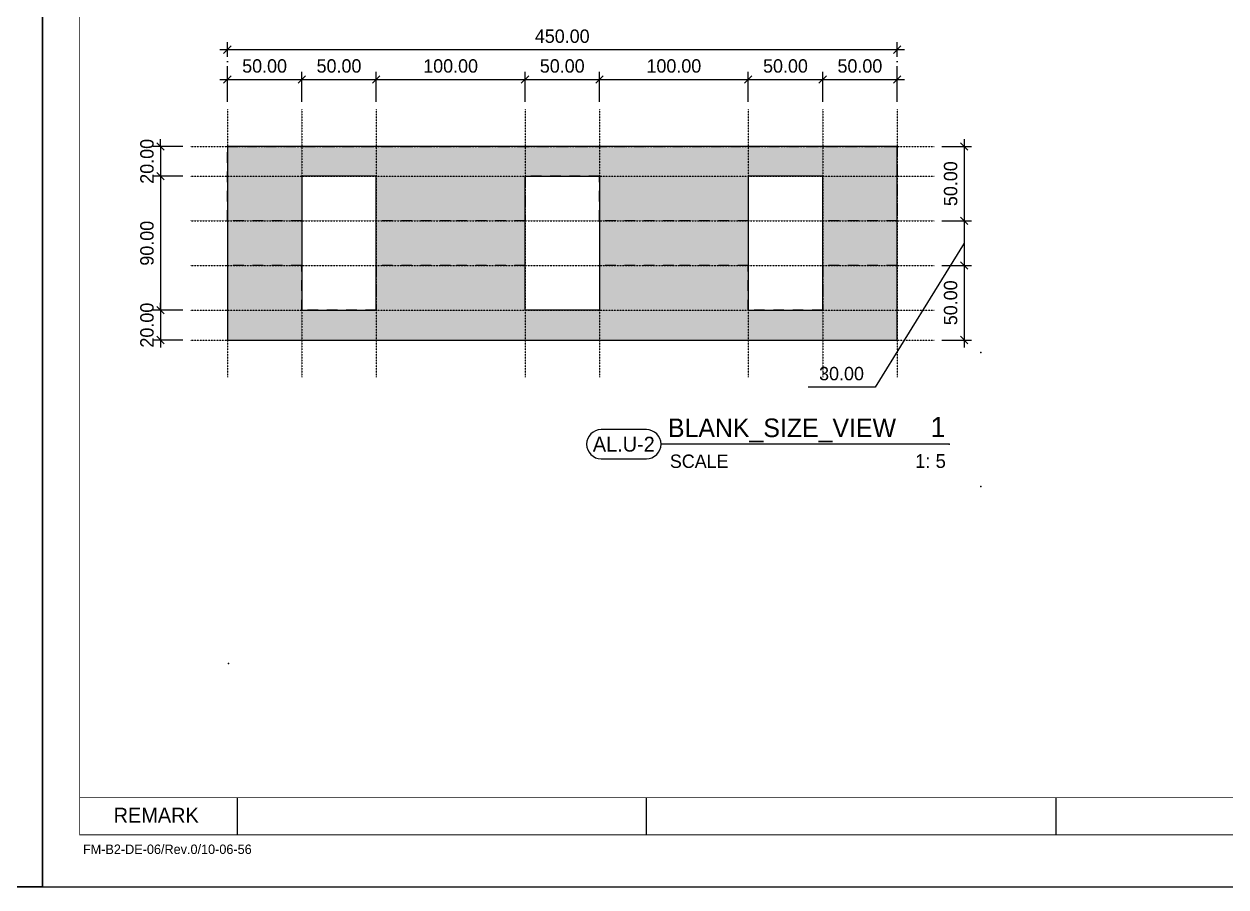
# Model space of a CAD drawing. Header units: millimetres. Extents: x -244126 to 368105, y -173968 to 259060.
# Drawn here: x -92094 to -91286, y 44240 to 44819 of the extents above; entities that cross this region are included whole.
import ezdxf
from ezdxf.enums import TextEntityAlignment as Align

# ---------------------------------------------------------------- set-up
doc = ezdxf.new("R2010")
doc.units = ezdxf.units.MM
doc.header["$MEASUREMENT"] = 0
for name, pattern in [('005_GG_TA_LINE', [13.75, 5, -1.25, 1.25, -1.25, 5]), ('ACAD_ISO04W100', [30, 24, -3, 0, -3]), ('BORDER2', [22.225, 6.35, -3.175, 6.35, -3.175, 0, -3.175]), ('CENTER', [2, 1.25, -0.25, 0.25, -0.25]), ('TA_GL_000.00010', [0.000275, 0.0001, -2.5e-05, 2.5e-05, -2.5e-05, 0.0001]), ('TA_GL_000.05000', [0.1375, 0.05, -0.0125, 0.0125, -0.0125, 0.05]), ('TA_HL_002.00', [13, 7.1, -5.9]), ('TA_HL_003.00000', [19.5, 10.65, -8.85])]:
    doc.linetypes.add(name, pattern=pattern)
for name, color, linetype in [('000 - D I M', 6, 'Continuous'), ('000 - GRID', 8, 'CENTER'), ('000 - H A T C H', 8, 'Continuous'), ('000 - L I N E 0.1', 1, 'Continuous'), ('000 - SYMBOL CON', 1, 'Continuous'), ('000 - T E X T', 4, 'Continuous'), ('000 - TITLEBLOCK', 4, 'Continuous'), ('001 - ASCESSORIES', 1, 'Continuous'), ('A04_TUBE SERIES', 7, 'Continuous')]:
    doc.layers.add(name, color=color, linetype=linetype)
doc.styles.add('BROWALLIA', font='BrowalliaUPC.ttf')
doc.styles.add('century gothic111111', font='CordiaUPC.ttf')
doc.styles.add('Cetury Gothic', font='GOTHIC.TTF')
doc.styles.add('CORDIA', font='cordia.shx')
doc.styles.add('MtXpl_BrowalliaUPC', font='BrowalliaUPC.ttf')
doc.styles.add('TA', font='Cordia New.ttf', dxfattribs={"height": 4.5})
doc.dimstyles.new('DIM E-E', dxfattribs={"dimscale": 2, "dimtxt": 0.18, "dimasz": 0.1, "dimexe": 0.1, "dimexo": 0.1, "dimgap": 0.09, "dimtad": 1, "dimtoh": 1, "dimzin": 0, "dimdsep": 46, "dimtxsty": 'CORDIA', "dimblk": 'OBLIQUE', "dimcen": 0.1, "dimdle": 0.1, "dimclrd": 40, "dimclre": 140, "dimclrt": 3, "dimadec": 0, "dimazin": 0, "dimtfac": 1, "dimtix": 1, "dimtmove": 2, "dimatfit": 3, "dimfxl": 1, "dimtolj": 1, "dimtzin": 0, "dimarcsym": 0})

# ---------------------------------------------------------------- blocks, each defined once
blk = doc.blocks.new('*U1673')
at = {"layer": '000 - L I N E 0.1', "color": 21, "linetype": 'Continuous'}
blk.add_lwpolyline([(2970, 71.2), (2970, 0), (2898.8, 0)], dxfattribs=at)
at = {"layer": '000 - TITLEBLOCK', "color": 250}
blk.add_lwpolyline([(0, 0), (2970, 0), (2970, 2100), (0, 2100)], close=True, dxfattribs=at)
at = {"color": 4, "style": 'TA'}
blk.add_attdef('SCALE_SIZE', text='', height=12.51, dxfattribs=at).set_placement((2867.55, 50.13), align=Align.MIDDLE_LEFT)
blk.add_attdef('PAPER_SIZE', text='', height=12.51, dxfattribs=at).set_placement((2843, 49.87), align=Align.MIDDLE_RIGHT)
at = {"layer": '000 - T E X T', "color": 250, "style": 'TA'}
for tag, height, p in [('SUPERLINK', 10, (86.32, 2078.83)), ('NAMEFILE', 10, (86.32, 2058.82)), ('SC', 200, (16.82, 1876.05))]:
    blk.add_attdef(tag, text='', height=height, dxfattribs=at).set_placement(p, align=Align.MIDDLE_LEFT)
at = {"layer": '000 - T E X T', "color": 4, "style": 'TA'}
for tag, height, p in [('NAME_JOB_1', 10, (2618.33, 1691.25)), ('NAME_JOB_2', 10, (2618.33, 1669.43)), ('NAME_PROJECT_1', 15, (2469.03, 1594.85)), ('NAME_PROJECT_2', 15, (2469.03, 1557.85)), ('NAME_PROJECT_3', 15, (2469.03, 1520.85)), ('CODE_VALUE_1', 9.5, (2605.74, 1445.61)), ('CODE_VALUE_2', 9.5, (2605.74, 1415.61)), ('PART_NAME_VALUE_1', 9.5, (2605.74, 1379.37)), ('PART_NAME_VALUE_2', 9.5, (2605.74, 1349.37)), ('PART_NAME_VALUE_3', 9.5, (2605.74, 1319.37)), ('MATTERIAL_VALUE_1', 18, (2609.78, 1284.52)), ('SPEC_VALUE', 18, (2609.78, 1243.42)), ('THICKNESS_VALUE', 18, (2609.78, 1202.64)), ('COATING_VALUE_1', 18, (2609.78, 1162.5)), ('COATING_VALUE_2', 18, (2609.78, 1122.36)), ('NAME_TITLE_1', 12, (2472.53, 388.09)), ('NAME_TITLE_2', 12, (2472.53, 354.79)), ('NAME_TITLE_3', 12, (2472.53, 321.49)), ('DRAWING_NO1', 12, (2473.05, 164.58)), ('DRAWING_NO2', 12, (2473.05, 124.57))]:
    blk.add_attdef(tag, text='', height=height, dxfattribs=at).set_placement(p, align=Align.MIDDLE_LEFT)
for tag, p in [('NAME_DAFT', (2767.05, 681.08)), ('NAME_CHECKED', (2767.05, 612.98)), ('NAME_DESIGNER', (2767.05, 546.06)), ('NAME_DESIGN_MGR', (2767.05, 475.58))]:
    blk.add_attdef(tag, text='', height=18, dxfattribs=at).set_placement(p, align=Align.MIDDLE_CENTER)
for tag, p, height in [('REV', (2767.63, 251.25), 18.76), ('NAME_REMARK', (276.43, 86.52), 20)]:
    blk.add_attdef(tag, p, '', height=height, dxfattribs=at)
at = {"layer": '000 - T E X T', "color": 4, "style": 'Cetury Gothic'}
for tag, p in [('SHEET_NO.', (2807.89, 169.99)), ('TOTAL_SHEET_NO.', (2804.83, 88.2))]:
    blk.add_attdef(tag, text='', height=18, dxfattribs=at).set_placement(p, align=Align.CENTER)
blk = doc.blocks.new('A$Cfd196da9')
at = {"color": 0, "linetype": 'ByBlock', "const_width": 0.1}
blk.add_lwpolyline([(-143.5, -98), (96.5, -98), (96.5, 99), (-143.5, 99)], close=True, dxfattribs=at)
blk = doc.blocks.new('*U1674')
at = {"linetype": '005_GG_TA_LINE'}
blk.add_point((125, 150), dxfattribs=at)
at = {"layer": '000 - L I N E 0.1', "color": 21, "linetype": 'Continuous'}
blk.add_lwpolyline([(0, 35.6), (0, 0), (35.6, 0)], dxfattribs=at)
at = {"layer": '000 - T E X T', "color": 3}
for p, q in [((130.74, 60), (130.74, 35)), ((405.94, 35), (405.94, 60)), ((681.14, 35), (681.14, 60))]:
    blk.add_line(p, q, dxfattribs=at)
at = {"layer": '000 - T E X T', "color": 3, "const_width": 0.5}
blk.add_lwpolyline([(25, 60), (1225, 60)], dxfattribs=at)
at = {"layer": '000 - TITLEBLOCK', "color": 250}
blk.add_lwpolyline([(0, 0), (1485, 0), (1485, 1050), (0, 1050)], close=True, dxfattribs=at)
at = {"layer": '000 - T E X T', "color": 3, "xscale": 5, "yscale": 5, "zscale": 5}
blk.add_blockref('A$Cfd196da9', (742.5, 525), dxfattribs=at)
at = {"color": 4, "insert": (47.79, 53.2), "char_height": 10, "width": 570.6175, "attachment_point": 1, "style": 'BROWALLIA'}
blk.add_mtext('{\\fCentury Gothic|b0|i0|c0|p34;REMARK}', dxfattribs=at)
at = {"color": 4, "style": 'TA'}
blk.add_attdef('PAPER_SIZE', text='', height=6.25, dxfattribs=at).set_placement((1421.5, 24.94), align=Align.MIDDLE_RIGHT)
blk.add_attdef('SCALE_SIZE', text='', height=6.25, dxfattribs=at).set_placement((1433.78, 25.07), align=Align.MIDDLE_LEFT)
at = {"layer": '000 - H A T C H', "color": 4, "insert": (27.18, 28.49), "char_height": 6.3569, "attachment_point": 1, "style": 'century gothic111111'}
blk.add_mtext('FM-B2-DE-06/Rev.0/10-06-56', dxfattribs=at)
at = {"layer": '000 - T E X T', "color": 250, "style": 'TA'}
for tag, height, p in [('SUPERLINK', 5, (43.16, 1039.41)), ('NAMEFILE', 5, (43.16, 1029.41)), ('SC', 100, (8.41, 938.03))]:
    blk.add_attdef(tag, text='', height=height, dxfattribs=at).set_placement(p, align=Align.MIDDLE_LEFT)
at = {"layer": '000 - T E X T', "color": 4, "style": 'TA'}
for tag, height, p in [('NAME_JOB_1', 5, (1309.16, 845.63)), ('NAME_JOB_2', 5, (1309.16, 834.72)), ('NAME_PROJECT_1', 7.5, (1234.52, 797.42)), ('NAME_PROJECT_2', 7.5, (1234.52, 778.92)), ('NAME_PROJECT_3', 7.5, (1234.52, 760.42)), ('CODE_VALUE_1', 4.75, (1302.87, 722.8)), ('CODE_VALUE_2', 4.75, (1302.87, 707.8)), ('PART_NAME_VALUE_1', 4.75, (1302.87, 689.69)), ('PART_NAME_VALUE_2', 4.75, (1302.87, 674.69)), ('PART_NAME_VALUE_3', 4.75, (1302.87, 659.69)), ('MATTERIAL_VALUE_1', 9, (1304.89, 642.26)), ('SPEC_VALUE', 9, (1304.89, 621.71)), ('THICKNESS_VALUE', 9, (1304.89, 601.32)), ('COATING_VALUE_1', 9, (1304.89, 581.25)), ('COATING_VALUE_2', 9, (1304.89, 561.18)), ('NAME_TITLE_1', 6, (1236.27, 194.04)), ('NAME_TITLE_2', 6, (1236.27, 177.39)), ('NAME_TITLE_3', 6, (1236.27, 160.74)), ('DRAWING_NO1', 6, (1236.53, 82.29)), ('DRAWING_NO2', 6, (1236.53, 62.29))]:
    blk.add_attdef(tag, text='', height=height, dxfattribs=at).set_placement(p, align=Align.MIDDLE_LEFT)
for tag, p in [('NAME_DAFT', (1383.53, 340.54)), ('NAME_CHECKED', (1383.53, 306.49)), ('NAME_DESIGNER', (1383.53, 273.03)), ('NAME_DESIGN_MGR', (1383.53, 237.79))]:
    blk.add_attdef(tag, text='', height=9, dxfattribs=at).set_placement(p, align=Align.MIDDLE_CENTER)
for tag, p, height in [('REV', (1383.82, 125.62), 9.38), ('NAME_REMARK', (138.21, 43.26), 10)]:
    blk.add_attdef(tag, p, '', height=height, dxfattribs=at)
at = {"layer": '000 - T E X T', "color": 4, "style": 'Cetury Gothic'}
for tag, p in [('SHEET_NO.', (1403.95, 84.99)), ('TOTAL_SHEET_NO.', (1402.41, 44.1))]:
    blk.add_attdef(tag, text='', height=9, dxfattribs=at).set_placement(p, align=Align.CENTER)
blk = doc.blocks.new('*U3324')
at = {"layer": '001 - ASCESSORIES', "color": 0, "linetype": 'ByBlock'}
for points in [[(-75, -50), (-125, -50), (-125, -20), (-175, -20), (-175, -50), (-225, -50), (-225, 0), (225, 0), (225, -50), (175, -50), (175, -20), (125, -20), (125, -50), (75, -50)], [(75, -50), (25, -50), (25, -20), (-25, -20), (-25, -50), (-75, -50)]]:
    blk.add_lwpolyline(points, dxfattribs=at)
blk = doc.blocks.new('*U547')
at = {"color": 3}
blk.add_point((0, -130), dxfattribs=at)
at = {"layer": '000 - GRID', "color": 0, "linetype": 'ByBlock'}
blk.add_line((0, 25), (0, -155), dxfattribs=at)
at = {"layer": '000 - GRID', "color": 0}
blk.add_point((0, 0), dxfattribs=at)
at = {"style": 'TA', "flags": 1}
blk.add_attdef('LOCATION', (6, 6), '', height=4.5, dxfattribs=at)
blk = doc.blocks.new('*U779')
at = {"color": 3}
blk.add_point((0, -450), dxfattribs=at)
at = {"layer": '000 - GRID', "color": 0, "linetype": 'ByBlock'}
blk.add_line((0, 25), (0, -475), dxfattribs=at)
at = {"layer": '000 - GRID', "color": 0}
blk.add_point((0, 0), dxfattribs=at)
at = {"style": 'TA', "flags": 1}
blk.add_attdef('LOCATION', (6, 6), '', height=4.5, dxfattribs=at)
blk = doc.blocks.new('_Oblique')
at = {"color": 0, "linetype": 'ByBlock', "lineweight": -2}
blk.add_line((-0.5, -0.5), (0.5, 0.5), dxfattribs=at)
blk = doc.blocks.new('*D3338')
at = {"layer": 'A04_TUBE SERIES', "color": 140, "linetype": 'ACAD_ISO04W100', "lineweight": -2, "transparency": 16777216}
for p, q in [((-91986.88, 44737.08), (-92006.88, 44737.08)), ((-91986.88, 44717.08), (-92006.88, 44717.08))]:
    blk.add_line(p, q, dxfattribs=at)
at = {"layer": 'A04_TUBE SERIES', "color": 40, "lineweight": -2, "transparency": 16777216}
for p, q in [((-92001.88, 44737.08), (-92001.88, 44742.08)), ((-92001.88, 44737.08), (-92001.88, 44717.08)), ((-92001.88, 44717.08), (-92001.88, 44712.08))]:
    blk.add_line(p, q, dxfattribs=at)
at = {"layer": 'Defpoints', "color": 0, "transparency": 16777216}
for p in [(-91981.88, 44737.08), (-92001.88, 44717.08), (-91981.88, 44717.08)]:
    blk.add_point(p, dxfattribs=at)
at = {"layer": 'A04_TUBE SERIES', "color": 40, "lineweight": -2, "transparency": 16777216, "xscale": 5, "yscale": 5, "zscale": 5}
for p, rotation in [((-92001.88, 44737.08), 270), ((-92001.88, 44717.08), 90)]:
    blk.add_blockref('_Oblique', p, dxfattribs=dict(at, rotation=rotation))
at = {"layer": 'A04_TUBE SERIES', "color": 3, "transparency": 16777216, "insert": (-92010.88, 44727.08), "char_height": 9, "attachment_point": 5, "rotation": 90, "style": 'CORDIA'}
blk.add_mtext('\\A1;20.00', dxfattribs=at)
blk = doc.blocks.new('*D3339')
at = {"layer": 'A04_TUBE SERIES', "color": 40, "lineweight": -2, "transparency": 16777216}
blk.add_line((-92001.88, 44722.08), (-92001.88, 44622.08), dxfattribs=at)
at = {"layer": 'A04_TUBE SERIES', "color": 140, "linetype": 'ACAD_ISO04W100', "lineweight": -2, "transparency": 16777216}
for p, q in [((-91986.88, 44717.08), (-92006.88, 44717.08)), ((-91986.88, 44627.08), (-92006.88, 44627.08))]:
    blk.add_line(p, q, dxfattribs=at)
at = {"layer": 'Defpoints', "color": 0, "transparency": 16777216}
for p in [(-91981.88, 44717.08), (-92001.88, 44627.08), (-91981.88, 44627.08)]:
    blk.add_point(p, dxfattribs=at)
at = {"layer": 'A04_TUBE SERIES', "color": 40, "lineweight": -2, "transparency": 16777216, "xscale": 5, "yscale": 5, "zscale": 5}
for p, rotation in [((-92001.88, 44717.08), 90), ((-92001.88, 44627.08), 270)]:
    blk.add_blockref('_Oblique', p, dxfattribs=dict(at, rotation=rotation))
at = {"layer": 'A04_TUBE SERIES', "color": 3, "transparency": 16777216, "insert": (-92010.88, 44672.08), "char_height": 9, "attachment_point": 5, "rotation": 90, "style": 'CORDIA'}
blk.add_mtext('\\A1;90.00', dxfattribs=at)
blk = doc.blocks.new('*D3340')
at = {"layer": 'A04_TUBE SERIES', "color": 40, "lineweight": -2, "transparency": 16777216}
for p, q in [((-92001.88, 44627.08), (-92001.88, 44632.08)), ((-92001.88, 44627.08), (-92001.88, 44607.08)), ((-92001.88, 44607.08), (-92001.88, 44602.08))]:
    blk.add_line(p, q, dxfattribs=at)
at = {"layer": 'A04_TUBE SERIES', "color": 140, "linetype": 'ACAD_ISO04W100', "lineweight": -2, "transparency": 16777216}
for p, q in [((-91986.88, 44627.08), (-92006.88, 44627.08)), ((-91986.88, 44607.08), (-92006.88, 44607.08))]:
    blk.add_line(p, q, dxfattribs=at)
at = {"layer": 'Defpoints', "color": 0, "transparency": 16777216}
for p in [(-91981.88, 44627.08), (-92001.88, 44607.08), (-91981.88, 44607.08)]:
    blk.add_point(p, dxfattribs=at)
at = {"layer": 'A04_TUBE SERIES', "color": 40, "lineweight": -2, "transparency": 16777216, "xscale": 5, "yscale": 5, "zscale": 5}
for p, rotation in [((-92001.88, 44627.08), 270), ((-92001.88, 44607.08), 90)]:
    blk.add_blockref('_Oblique', p, dxfattribs=dict(at, rotation=rotation))
at = {"layer": 'A04_TUBE SERIES', "color": 3, "transparency": 16777216, "insert": (-92010.88, 44617.08), "char_height": 9, "attachment_point": 5, "rotation": 90, "style": 'CORDIA'}
blk.add_mtext('\\A1;20.00', dxfattribs=at)
blk = doc.blocks.new('*D3341')
at = {"layer": 'A04_TUBE SERIES', "color": 140, "linetype": 'ACAD_ISO04W100', "lineweight": -2, "transparency": 16777216}
for p, q in [((-91476.88, 44737.08), (-91456.88, 44737.08)), ((-91476.88, 44687.08), (-91456.88, 44687.08))]:
    blk.add_line(p, q, dxfattribs=at)
at = {"layer": 'A04_TUBE SERIES', "color": 40, "lineweight": -2, "transparency": 16777216}
blk.add_line((-91461.88, 44742.08), (-91461.88, 44682.08), dxfattribs=at)
at = {"layer": 'Defpoints', "color": 0, "transparency": 16777216}
for p in [(-91481.88, 44737.08), (-91481.88, 44687.08), (-91461.88, 44687.08)]:
    blk.add_point(p, dxfattribs=at)
at = {"layer": 'A04_TUBE SERIES', "color": 40, "lineweight": -2, "transparency": 16777216, "xscale": 5, "yscale": 5, "zscale": 5}
for p, rotation in [((-91461.88, 44737.08), 90), ((-91461.88, 44687.08), 270)]:
    blk.add_blockref('_Oblique', p, dxfattribs=dict(at, rotation=rotation))
at = {"layer": 'A04_TUBE SERIES', "color": 3, "transparency": 16777216, "insert": (-91470.88, 44712.08), "char_height": 9, "attachment_point": 5, "rotation": 90, "style": 'CORDIA'}
blk.add_mtext('\\A1;50.00', dxfattribs=at)
blk = doc.blocks.new('*D3342')
at = {"layer": 'A04_TUBE SERIES', "color": 140, "linetype": 'ACAD_ISO04W100', "lineweight": -2, "transparency": 16777216}
for p, q in [((-91476.88, 44687.08), (-91456.88, 44687.08)), ((-91476.88, 44657.08), (-91456.88, 44657.08))]:
    blk.add_line(p, q, dxfattribs=at)
at = {"layer": 'A04_TUBE SERIES', "color": 40, "lineweight": -2, "transparency": 16777216}
for p, q in [((-91461.88, 44692.08), (-91461.88, 44652.08)), ((-91461.88, 44672.08), (-91521.72, 44575.47)), ((-91521.72, 44575.47), (-91566.72, 44575.47))]:
    blk.add_line(p, q, dxfattribs=at)
at = {"layer": 'Defpoints', "color": 0, "transparency": 16777216}
for p in [(-91481.88, 44687.08), (-91481.88, 44657.08), (-91461.88, 44657.08)]:
    blk.add_point(p, dxfattribs=at)
at = {"layer": 'A04_TUBE SERIES', "color": 40, "lineweight": -2, "transparency": 16777216, "xscale": 5, "yscale": 5, "zscale": 5}
for p, rotation in [((-91461.88, 44687.08), 90), ((-91461.88, 44657.08), 270)]:
    blk.add_blockref('_Oblique', p, dxfattribs=dict(at, rotation=rotation))
at = {"layer": 'A04_TUBE SERIES', "color": 3, "transparency": 16777216, "insert": (-91544.22, 44584.47), "char_height": 9, "attachment_point": 5, "style": 'CORDIA'}
blk.add_mtext('\\A1;30.00', dxfattribs=at)
blk = doc.blocks.new('*D3343')
at = {"layer": 'A04_TUBE SERIES', "color": 40, "lineweight": -2, "transparency": 16777216}
blk.add_line((-91461.88, 44662.08), (-91461.88, 44602.08), dxfattribs=at)
at = {"layer": 'A04_TUBE SERIES', "color": 140, "linetype": 'ACAD_ISO04W100', "lineweight": -2, "transparency": 16777216}
for p, q in [((-91476.88, 44657.08), (-91456.88, 44657.08)), ((-91476.88, 44607.08), (-91456.88, 44607.08))]:
    blk.add_line(p, q, dxfattribs=at)
at = {"layer": 'Defpoints', "color": 0, "transparency": 16777216}
for p in [(-91481.88, 44657.08), (-91481.88, 44607.08), (-91461.88, 44607.08)]:
    blk.add_point(p, dxfattribs=at)
at = {"layer": 'A04_TUBE SERIES', "color": 40, "lineweight": -2, "transparency": 16777216, "xscale": 5, "yscale": 5, "zscale": 5}
for p, rotation in [((-91461.88, 44657.08), 90), ((-91461.88, 44607.08), 270)]:
    blk.add_blockref('_Oblique', p, dxfattribs=dict(at, rotation=rotation))
at = {"layer": 'A04_TUBE SERIES', "color": 3, "transparency": 16777216, "insert": (-91470.88, 44632.08), "char_height": 9, "attachment_point": 5, "rotation": 90, "style": 'CORDIA'}
blk.add_mtext('\\A1;50.00', dxfattribs=at)
blk = doc.blocks.new('*D3344')
at = {"layer": 'A04_TUBE SERIES', "color": 140, "linetype": 'ACAD_ISO04W100', "lineweight": -2, "transparency": 16777216}
for p, q in [((-91956.88, 44767.08), (-91956.88, 44787.08)), ((-91906.88, 44767.08), (-91906.88, 44787.08))]:
    blk.add_line(p, q, dxfattribs=at)
at = {"layer": 'A04_TUBE SERIES', "color": 40, "lineweight": -2, "transparency": 16777216}
blk.add_line((-91961.88, 44782.08), (-91901.88, 44782.08), dxfattribs=at)
at = {"layer": 'Defpoints', "color": 0, "transparency": 16777216}
for p in [(-91906.88, 44782.08), (-91956.88, 44762.08), (-91906.88, 44762.08)]:
    blk.add_point(p, dxfattribs=at)
at = {"layer": 'A04_TUBE SERIES', "color": 40, "lineweight": -2, "transparency": 16777216, "xscale": 5, "yscale": 5, "zscale": 5, "rotation": 180}
blk.add_blockref('_Oblique', (-91956.88, 44782.08), dxfattribs=at)
at = {"layer": 'A04_TUBE SERIES', "color": 40, "lineweight": -2, "transparency": 16777216, "xscale": 5, "yscale": 5, "zscale": 5}
blk.add_blockref('_Oblique', (-91906.88, 44782.08), dxfattribs=at)
at = {"layer": 'A04_TUBE SERIES', "color": 3, "transparency": 16777216, "insert": (-91931.88, 44791.08), "char_height": 9, "attachment_point": 5, "style": 'CORDIA'}
blk.add_mtext('\\A1;50.00', dxfattribs=at)
blk = doc.blocks.new('*D3345')
at = {"layer": 'A04_TUBE SERIES', "color": 140, "linetype": 'ACAD_ISO04W100', "lineweight": -2, "transparency": 16777216}
for p, q in [((-91906.88, 44767.08), (-91906.88, 44787.08)), ((-91856.88, 44767.08), (-91856.88, 44787.08))]:
    blk.add_line(p, q, dxfattribs=at)
at = {"layer": 'A04_TUBE SERIES', "color": 40, "lineweight": -2, "transparency": 16777216}
blk.add_line((-91911.88, 44782.08), (-91851.88, 44782.08), dxfattribs=at)
at = {"layer": 'Defpoints', "color": 0, "transparency": 16777216}
for p in [(-91856.88, 44782.08), (-91906.88, 44762.08), (-91856.88, 44762.08)]:
    blk.add_point(p, dxfattribs=at)
at = {"layer": 'A04_TUBE SERIES', "color": 40, "lineweight": -2, "transparency": 16777216, "xscale": 5, "yscale": 5, "zscale": 5, "rotation": 180}
blk.add_blockref('_Oblique', (-91906.88, 44782.08), dxfattribs=at)
at = {"layer": 'A04_TUBE SERIES', "color": 40, "lineweight": -2, "transparency": 16777216, "xscale": 5, "yscale": 5, "zscale": 5}
blk.add_blockref('_Oblique', (-91856.88, 44782.08), dxfattribs=at)
at = {"layer": 'A04_TUBE SERIES', "color": 3, "transparency": 16777216, "insert": (-91881.88, 44791.08), "char_height": 9, "attachment_point": 5, "style": 'CORDIA'}
blk.add_mtext('\\A1;50.00', dxfattribs=at)
blk = doc.blocks.new('*D3346')
at = {"layer": 'A04_TUBE SERIES', "color": 140, "linetype": 'ACAD_ISO04W100', "lineweight": -2, "transparency": 16777216}
for p, q in [((-91856.88, 44767.08), (-91856.88, 44787.08)), ((-91756.88, 44767.08), (-91756.88, 44787.08))]:
    blk.add_line(p, q, dxfattribs=at)
at = {"layer": 'A04_TUBE SERIES', "color": 40, "lineweight": -2, "transparency": 16777216}
blk.add_line((-91861.88, 44782.08), (-91751.88, 44782.08), dxfattribs=at)
at = {"layer": 'Defpoints', "color": 0, "transparency": 16777216}
for p in [(-91756.88, 44782.08), (-91856.88, 44762.08), (-91756.88, 44762.08)]:
    blk.add_point(p, dxfattribs=at)
at = {"layer": 'A04_TUBE SERIES', "color": 40, "lineweight": -2, "transparency": 16777216, "xscale": 5, "yscale": 5, "zscale": 5, "rotation": 180}
blk.add_blockref('_Oblique', (-91856.88, 44782.08), dxfattribs=at)
at = {"layer": 'A04_TUBE SERIES', "color": 40, "lineweight": -2, "transparency": 16777216, "xscale": 5, "yscale": 5, "zscale": 5}
blk.add_blockref('_Oblique', (-91756.88, 44782.08), dxfattribs=at)
at = {"layer": 'A04_TUBE SERIES', "color": 3, "transparency": 16777216, "insert": (-91806.88, 44791.08), "char_height": 9, "attachment_point": 5, "style": 'CORDIA'}
blk.add_mtext('\\A1;100.00', dxfattribs=at)
blk = doc.blocks.new('*D3347')
at = {"layer": 'A04_TUBE SERIES', "color": 140, "linetype": 'ACAD_ISO04W100', "lineweight": -2, "transparency": 16777216}
for p, q in [((-91756.88, 44767.08), (-91756.88, 44787.08)), ((-91706.88, 44767.08), (-91706.88, 44787.08))]:
    blk.add_line(p, q, dxfattribs=at)
at = {"layer": 'A04_TUBE SERIES', "color": 40, "lineweight": -2, "transparency": 16777216}
blk.add_line((-91761.88, 44782.08), (-91701.88, 44782.08), dxfattribs=at)
at = {"layer": 'Defpoints', "color": 0, "transparency": 16777216}
for p in [(-91706.88, 44782.08), (-91756.88, 44762.08), (-91706.88, 44762.08)]:
    blk.add_point(p, dxfattribs=at)
at = {"layer": 'A04_TUBE SERIES', "color": 40, "lineweight": -2, "transparency": 16777216, "xscale": 5, "yscale": 5, "zscale": 5, "rotation": 180}
blk.add_blockref('_Oblique', (-91756.88, 44782.08), dxfattribs=at)
at = {"layer": 'A04_TUBE SERIES', "color": 40, "lineweight": -2, "transparency": 16777216, "xscale": 5, "yscale": 5, "zscale": 5}
blk.add_blockref('_Oblique', (-91706.88, 44782.08), dxfattribs=at)
at = {"layer": 'A04_TUBE SERIES', "color": 3, "transparency": 16777216, "insert": (-91731.88, 44791.08), "char_height": 9, "attachment_point": 5, "style": 'CORDIA'}
blk.add_mtext('\\A1;50.00', dxfattribs=at)
blk = doc.blocks.new('*D3348')
at = {"layer": 'A04_TUBE SERIES', "color": 140, "linetype": 'ACAD_ISO04W100', "lineweight": -2, "transparency": 16777216}
for p, q in [((-91706.88, 44767.08), (-91706.88, 44787.08)), ((-91606.88, 44767.08), (-91606.88, 44787.08))]:
    blk.add_line(p, q, dxfattribs=at)
at = {"layer": 'A04_TUBE SERIES', "color": 40, "lineweight": -2, "transparency": 16777216}
blk.add_line((-91711.88, 44782.08), (-91601.88, 44782.08), dxfattribs=at)
at = {"layer": 'Defpoints', "color": 0, "transparency": 16777216}
for p in [(-91606.88, 44782.08), (-91706.88, 44762.08), (-91606.88, 44762.08)]:
    blk.add_point(p, dxfattribs=at)
at = {"layer": 'A04_TUBE SERIES', "color": 40, "lineweight": -2, "transparency": 16777216, "xscale": 5, "yscale": 5, "zscale": 5, "rotation": 180}
blk.add_blockref('_Oblique', (-91706.88, 44782.08), dxfattribs=at)
at = {"layer": 'A04_TUBE SERIES', "color": 40, "lineweight": -2, "transparency": 16777216, "xscale": 5, "yscale": 5, "zscale": 5}
blk.add_blockref('_Oblique', (-91606.88, 44782.08), dxfattribs=at)
at = {"layer": 'A04_TUBE SERIES', "color": 3, "transparency": 16777216, "insert": (-91656.88, 44791.08), "char_height": 9, "attachment_point": 5, "style": 'CORDIA'}
blk.add_mtext('\\A1;100.00', dxfattribs=at)
blk = doc.blocks.new('*D3349')
at = {"layer": 'A04_TUBE SERIES', "color": 140, "linetype": 'ACAD_ISO04W100', "lineweight": -2, "transparency": 16777216}
for p, q in [((-91606.88, 44767.08), (-91606.88, 44787.08)), ((-91556.88, 44767.08), (-91556.88, 44787.08))]:
    blk.add_line(p, q, dxfattribs=at)
at = {"layer": 'A04_TUBE SERIES', "color": 40, "lineweight": -2, "transparency": 16777216}
blk.add_line((-91611.88, 44782.08), (-91551.88, 44782.08), dxfattribs=at)
at = {"layer": 'Defpoints', "color": 0, "transparency": 16777216}
for p in [(-91556.88, 44782.08), (-91606.88, 44762.08), (-91556.88, 44762.08)]:
    blk.add_point(p, dxfattribs=at)
at = {"layer": 'A04_TUBE SERIES', "color": 40, "lineweight": -2, "transparency": 16777216, "xscale": 5, "yscale": 5, "zscale": 5, "rotation": 180}
blk.add_blockref('_Oblique', (-91606.88, 44782.08), dxfattribs=at)
at = {"layer": 'A04_TUBE SERIES', "color": 40, "lineweight": -2, "transparency": 16777216, "xscale": 5, "yscale": 5, "zscale": 5}
blk.add_blockref('_Oblique', (-91556.88, 44782.08), dxfattribs=at)
at = {"layer": 'A04_TUBE SERIES', "color": 3, "transparency": 16777216, "insert": (-91581.88, 44791.08), "char_height": 9, "attachment_point": 5, "style": 'CORDIA'}
blk.add_mtext('\\A1;50.00', dxfattribs=at)
blk = doc.blocks.new('*D3350')
at = {"layer": 'A04_TUBE SERIES', "color": 140, "linetype": 'ACAD_ISO04W100', "lineweight": -2, "transparency": 16777216}
for p, q in [((-91556.88, 44767.08), (-91556.88, 44787.08)), ((-91506.88, 44767.08), (-91506.88, 44787.08))]:
    blk.add_line(p, q, dxfattribs=at)
at = {"layer": 'A04_TUBE SERIES', "color": 40, "lineweight": -2, "transparency": 16777216}
blk.add_line((-91561.88, 44782.08), (-91501.88, 44782.08), dxfattribs=at)
at = {"layer": 'Defpoints', "color": 0, "transparency": 16777216}
for p in [(-91506.88, 44782.08), (-91556.88, 44762.08), (-91506.88, 44762.08)]:
    blk.add_point(p, dxfattribs=at)
at = {"layer": 'A04_TUBE SERIES', "color": 40, "lineweight": -2, "transparency": 16777216, "xscale": 5, "yscale": 5, "zscale": 5, "rotation": 180}
blk.add_blockref('_Oblique', (-91556.88, 44782.08), dxfattribs=at)
at = {"layer": 'A04_TUBE SERIES', "color": 40, "lineweight": -2, "transparency": 16777216, "xscale": 5, "yscale": 5, "zscale": 5}
blk.add_blockref('_Oblique', (-91506.88, 44782.08), dxfattribs=at)
at = {"layer": 'A04_TUBE SERIES', "color": 3, "transparency": 16777216, "insert": (-91531.88, 44791.08), "char_height": 9, "attachment_point": 5, "style": 'CORDIA'}
blk.add_mtext('\\A1;50.00', dxfattribs=at)
blk = doc.blocks.new('*U3515')
at = {"color": 4}
blk.add_line((-4.26, 5.7), (-42.98, 5.7), dxfattribs=at)
at = {"linetype": 'TA_GL_000.00010'}
blk.add_point((0, 18), dxfattribs=at)
for p in [(-4.26, 5.7), (0, 0)]:
    blk.add_point(p)
at = {"layer": '000 - SYMBOL CON', "color": 0, "linetype": 'ByBlock'}
blk.add_lwpolyline([(-51.02, 7.66, 0.414214), (-52.98, 5.7, 0.414214), (-51.02, 3.74), (-44.94, 3.74, 0.414214), (-42.98, 5.7, 0.414214), (-44.94, 7.66)], format="xyb", close=True, dxfattribs=at)
at = {"color": 4, "linetype": 'BORDER2', "style": 'Cetury Gothic'}
blk.add_text('SCALE', height=1.8, dxfattribs=at).set_placement((-41.79, 2.51))
at = {"color": 0, "style": 'TA'}
for tag, p in [('HEADING2', (-42.05, 10.65)), ('HEADING', (-42.05, 6.65))]:
    blk.add_attdef(tag, p, '', height=2.5, dxfattribs=at)
for tag, height, p in [('LO', 2.7, (-4.76, 6.65)), ('SC', 1.85, (-4.7, 2.51))]:
    blk.add_attdef(tag, text='', height=height, dxfattribs=at).set_placement(p, align=Align.RIGHT)
at = {"layer": '000 - T E X T', "color": 0, "style": 'MtXpl_BrowalliaUPC'}
blk.add_attdef('NO.CODE', text='', height=2, dxfattribs=at).set_placement((-47.98, 5.7), align=Align.MIDDLE_CENTER)
blk = doc.blocks.new('*D3610')
at = {"layer": '000 - D I M', "color": 140, "linetype": 'ACAD_ISO04W100', "lineweight": -2, "transparency": 16777216}
for p, q in [((-91956.88, 44767.08), (-91956.88, 44807.08)), ((-91506.88, 44767.08), (-91506.88, 44807.08))]:
    blk.add_line(p, q, dxfattribs=at)
at = {"layer": '000 - D I M', "color": 40, "lineweight": -2, "transparency": 16777216}
blk.add_line((-91961.88, 44802.08), (-91501.88, 44802.08), dxfattribs=at)
at = {"layer": 'Defpoints', "color": 0, "transparency": 16777216}
for p in [(-91506.88, 44802.08), (-91956.88, 44762.08), (-91506.88, 44762.08)]:
    blk.add_point(p, dxfattribs=at)
at = {"layer": '000 - D I M', "color": 40, "lineweight": -2, "transparency": 16777216, "xscale": 5, "yscale": 5, "zscale": 5, "rotation": 180}
blk.add_blockref('_Oblique', (-91956.88, 44802.08), dxfattribs=at)
at = {"layer": '000 - D I M', "color": 40, "lineweight": -2, "transparency": 16777216, "xscale": 5, "yscale": 5, "zscale": 5}
blk.add_blockref('_Oblique', (-91506.88, 44802.08), dxfattribs=at)
at = {"layer": '000 - D I M', "color": 3, "transparency": 16777216, "insert": (-91731.88, 44811.08), "char_height": 9, "attachment_point": 5, "style": 'CORDIA'}
blk.add_mtext('\\A1;450.00', dxfattribs=at)

msp = doc.modelspace()

# ---------------------------------------------------------------- hatches: boundary and pattern name
at = {"layer": '000 - H A T C H', "transparency": 33554687}
h = msp.add_hatch(dxfattribs=at)
h.set_pattern_fill('DOTS', color=8, scale=50)
h.set_pattern_definition([(0, (-130325.0565, 8874.9158), (1.5625, 3.125), [0, -3.125])])
h.paths.add_polyline_path([(-91506.88129, 44737.08488), (-91956.88129, 44737.08488), (-91956.88129, 44607.08488), (-91506.88129, 44607.08488)])
h.paths.add_polyline_path([(-91606.88129, 44627.08488), (-91556.88129, 44627.08488), (-91556.88129, 44717.08488), (-91606.88129, 44717.08488)], flags=16)
h.paths.add_polyline_path([(-91756.88129, 44717.08488), (-91706.88129, 44717.08488), (-91706.88129, 44627.08488), (-91756.88129, 44627.08488)], flags=16)
h.paths.add_polyline_path([(-91906.88129, 44627.08488), (-91856.88129, 44627.08488), (-91856.88129, 44717.08488), (-91906.88129, 44717.08488)], flags=16)

# ---------------------------------------------------------------- linework, layer by layer
at = {"layer": 'A04_TUBE SERIES', "color": 3}
for points in [[(-91506.88129, 44737.08488), (-91956.88129, 44737.08488), (-91956.88129, 44607.08488), (-91506.88129, 44607.08488)], [(-91906.88129, 44627.08488), (-91856.88129, 44627.08488), (-91856.88129, 44717.08488), (-91906.88129, 44717.08488)], [(-91756.88129, 44717.08488), (-91706.88129, 44717.08488), (-91706.88129, 44627.08488), (-91756.88129, 44627.08488)], [(-91606.88129, 44627.08488), (-91556.88129, 44627.08488), (-91556.88129, 44717.08488), (-91606.88129, 44717.08488)]]:
    msp.add_lwpolyline(points, close=True, dxfattribs=at)

# ---------------------------------------------------------------- block references
at = {"color": 2, "linetype": 'TA_HL_003.00000'}
for name, p in [('*U1673', (-95051.11001, 44239.78993)), ('*U1674', (-92081.11001, 44239.78993))]:
    msp.add_blockref(name, p, dxfattribs=at)
at = {"layer": '000 - GRID', "linetype": 'TA_GL_000.05000'}
for p in [(-91956.88129, 44737.08488), (-91906.88129, 44737.08488), (-91856.88129, 44737.08488), (-91756.88129, 44737.08488), (-91706.88129, 44737.08488), (-91606.88129, 44737.08488), (-91556.88129, 44737.08488), (-91506.88129, 44737.08488)]:
    msp.add_blockref('*U547', p, dxfattribs=at)
at = {"layer": '000 - GRID', "linetype": 'TA_GL_000.05000', "rotation": 90}
for p in [(-91956.88129, 44737.08488), (-91956.88129, 44717.08488), (-91956.88129, 44687.08488), (-91956.88129, 44657.08488), (-91956.88129, 44627.08488), (-91956.88129, 44607.08488)]:
    msp.add_blockref('*U779', p, dxfattribs=at)
at = {"layer": '000 - T E X T', "xscale": 5, "yscale": 5, "zscale": 5}
msp.add_blockref('*U3515', (-91450.61547, 44508.63019), dxfattribs=at).add_auto_attribs({'NO.CODE': 'AL.U-2', 'HEADING': 'BLANK_SIZE_VIEW', 'LO': '1', 'SC': '1: 5'})
at = {"layer": '001 - ASCESSORIES', "color": 2, "linetype": 'TA_HL_002.00'}
msp.add_blockref('*U3324', (-91731.88129, 44737.08488), dxfattribs=at)
at = {"layer": '001 - ASCESSORIES', "color": 2, "linetype": 'TA_HL_002.00', "xscale": -1, "rotation": 180}
msp.add_blockref('*U3324', (-91731.88129, 44607.08488), dxfattribs=at)

# ---------------------------------------------------------------- dimensions: what is measured, and where the dimension line sits
at = {"layer": '000 - D I M', "color": 3}
dim = msp.add_linear_dim(base=(-91506.88129, 44802.08488), p1=(-91956.88129, 44762.08488), p2=(-91506.88129, 44762.08488), dimstyle='DIM E-E', override={"dimscale": 50}, dxfattribs=at)
dim.commit()
dim.dimension.update_dxf_attribs({"geometry": '*D3610', "text_midpoint": (-91731.88129, 44811.08488)})
at = {"layer": 'A04_TUBE SERIES', "color": 3}
for base, p1, p2, picture, middle in [((-91906.88129, 44782.08488), (-91956.88129, 44762.08488), (-91906.88129, 44762.08488), '*D3344', (-91931.88129, 44791.08488)), ((-91856.88129, 44782.08488), (-91906.88129, 44762.08488), (-91856.88129, 44762.08488), '*D3345', (-91881.88129, 44791.08488)), ((-91756.88129, 44782.08488), (-91856.88129, 44762.08488), (-91756.88129, 44762.08488), '*D3346', (-91806.88129, 44791.08488)), ((-91706.88129, 44782.08488), (-91756.88129, 44762.08488), (-91706.88129, 44762.08488), '*D3347', (-91731.88129, 44791.08488)), ((-91606.88129, 44782.08488), (-91706.88129, 44762.08488), (-91606.88129, 44762.08488), '*D3348', (-91656.88129, 44791.08488)), ((-91556.88129, 44782.08488), (-91606.88129, 44762.08488), (-91556.88129, 44762.08488), '*D3349', (-91581.88129, 44791.08488)), ((-91506.88129, 44782.08488), (-91556.88129, 44762.08488), (-91506.88129, 44762.08488), '*D3350', (-91531.88129, 44791.08488))]:
    dim = msp.add_linear_dim(base=base, p1=p1, p2=p2, dimstyle='DIM E-E', override={"dimscale": 50}, dxfattribs=at)
    dim.commit()
    dim.dimension.update_dxf_attribs({"geometry": picture, "text_midpoint": middle})
for base, p1, p2, picture, middle in [((-92001.88129, 44717.08488), (-91981.88129, 44737.08488), (-91981.88129, 44717.08488), '*D3338', (-92010.88129, 44727.08488)), ((-91461.88129, 44687.08488), (-91481.88129, 44737.08488), (-91481.88129, 44687.08488), '*D3341', (-91470.88129, 44712.08488)), ((-92001.88129, 44627.08488), (-91981.88129, 44717.08488), (-91981.88129, 44627.08488), '*D3339', (-92010.88129, 44672.08488)), ((-91461.88129, 44607.08488), (-91481.88129, 44657.08488), (-91481.88129, 44607.08488), '*D3343', (-91470.88129, 44632.08488)), ((-92001.88129, 44607.08488), (-91981.88129, 44627.08488), (-91981.88129, 44607.08488), '*D3340', (-92010.88129, 44617.08488))]:
    dim = msp.add_linear_dim(base=base, p1=p1, p2=p2, angle=90, dimstyle='DIM E-E', override={"dimscale": 50}, dxfattribs=at)
    dim.commit()
    dim.dimension.update_dxf_attribs({"geometry": picture, "text_midpoint": middle})
dim = msp.add_linear_dim(base=(-91461.88129, 44657.08488), p1=(-91481.88129, 44687.08488), p2=(-91481.88129, 44657.08488), angle=90, dimstyle='DIM E-E', override={"dimscale": 50, "dimtmove": 1}, dxfattribs=at)
dim.commit()
dim.dimension.update_dxf_attribs({"geometry": '*D3342', "text_midpoint": (-91526.22466, 44575.47115), "dimtype": 160})

doc.saveas('drawing.dxf')
